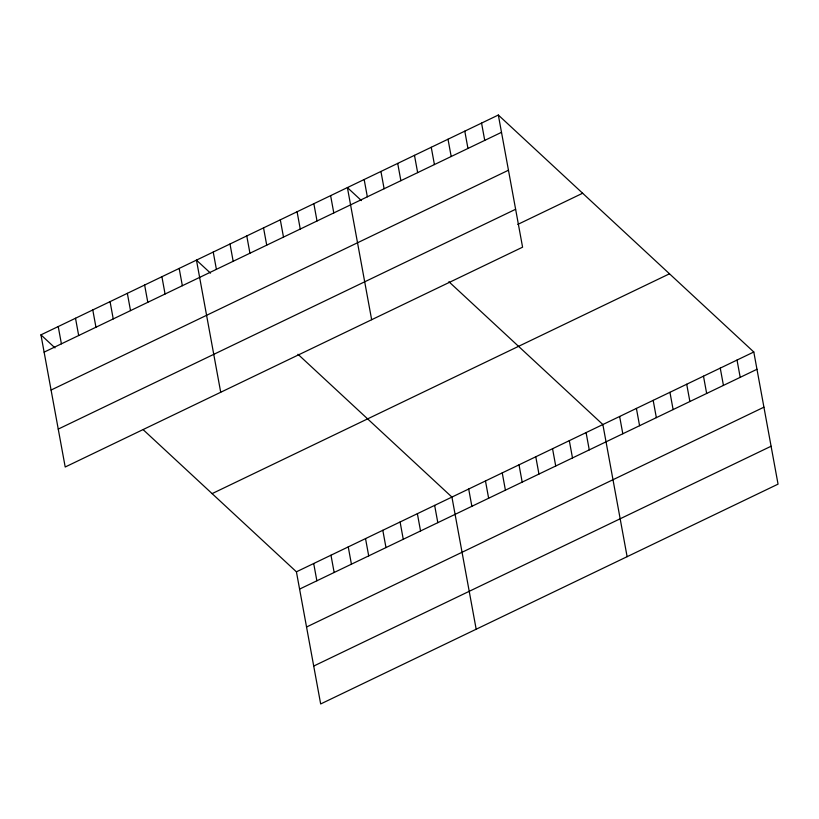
<?xml version="1.0" encoding="UTF-8"?>
<svg xmlns="http://www.w3.org/2000/svg" width="819" height="819" viewBox="0 0 819 819"><rect width="100%" height="100%" fill="white"/><g stroke="black" fill="none" stroke-linecap="round" stroke-linejoin="round"><path stroke-width="1.23" d="M498.331 115.039L522.583 247.184L65.203 467.004L40.95 334.858L498.331 115.039L753.797 351.996L778.05 484.142L320.669 703.961L296.417 571.816L143.345 429.842M44.124 352.139L501.504 132.33M51.075 390.049L508.456 170.229M58.241 429.095L515.622 209.275M517.792 224.406L582.637 193.243M212.111 493.622L669.492 273.802M296.417 571.816L753.797 351.996M299.59 589.096L756.971 369.287M306.541 627.006L763.922 407.186M313.718 666.052L771.088 446.242M361.445 200.614L347.399 187.582L371.652 319.717M448.894 281.726L602.866 424.539L627.119 556.685M210.514 273.157L196.458 260.125L220.71 392.26M297.952 354.258L451.924 497.082L476.177 629.217M40.95 334.858L54.996 347.891M737.028 360.063L740.202 377.344M720.259 368.12L723.433 385.401M703.49 376.177L706.654 393.468M686.711 384.244L689.885 401.525M669.942 392.301L673.116 409.582M653.173 400.358L656.347 417.649M636.404 408.425L639.578 425.706M619.635 416.482L622.809 433.763M586.087 432.596L589.26 449.887M569.318 440.663L572.491 457.944M552.549 448.72L555.722 466.001M481.562 123.106L484.735 140.387M535.78 456.777L538.953 474.068M464.793 131.163L467.956 148.444M519.011 464.844L522.184 482.125M448.013 139.22L451.187 156.501M502.242 472.901L505.415 490.182M431.244 147.277L434.418 164.568M485.472 480.958L488.636 498.249M414.475 155.344L417.649 172.625M468.693 489.025L471.867 506.306M397.706 163.401L400.88 180.682M380.937 171.458L384.111 188.749M434.643 505.384L437.817 522.665M364.168 179.525L367.342 196.806M417.373 513.687L420.546 530.968M400.092 521.99L403.265 539.281M330.62 195.639L333.794 212.93M382.811 530.292L385.984 547.583M313.851 203.706L317.025 220.987M365.53 538.605L368.704 555.886M297.082 211.763L300.256 229.044M348.249 546.908L351.423 564.189M280.313 219.82L283.487 237.1M330.978 555.21L334.152 572.491M263.544 227.877L266.718 245.168M313.697 563.513L316.871 580.794M246.775 235.944L249.938 253.225M229.996 244.001L233.169 261.281M213.227 252.057L216.4 269.349M179.177 268.427L182.35 285.708M161.906 276.73L165.069 294.011M144.625 285.032L147.799 302.313M127.344 293.335L130.518 310.626M110.063 301.638L113.237 318.929M92.782 309.951L95.956 327.231M75.512 318.253L78.675 335.534M58.231 326.556L61.405 343.837"/></g></svg>
